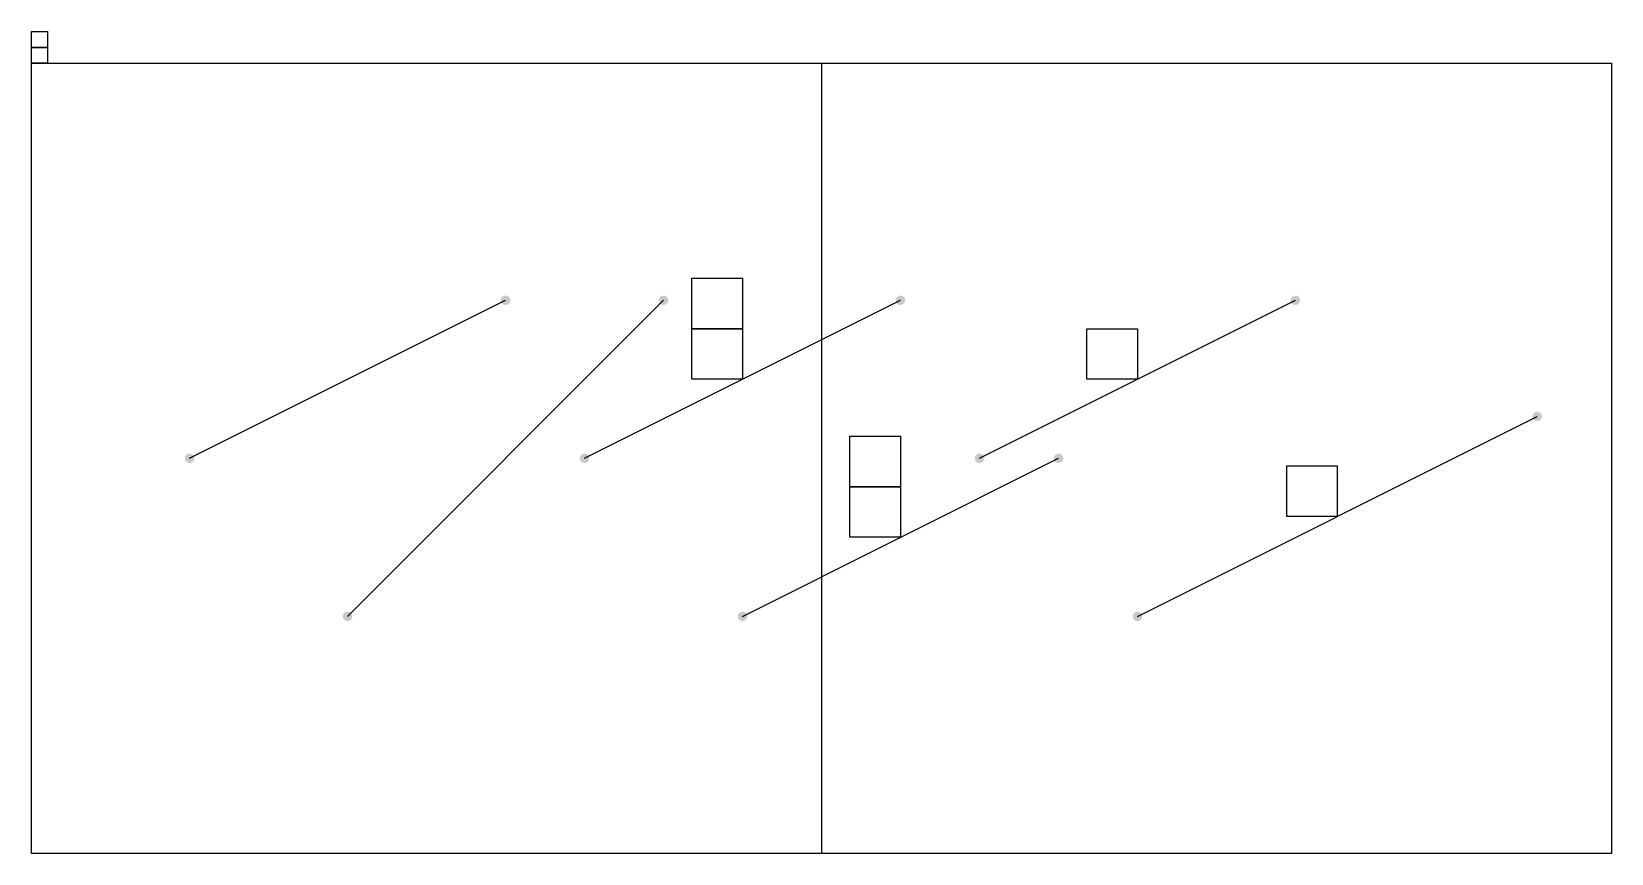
# Model space of a CAD drawing. Extents: x 0 to 2000, y -1000 to 40.
import ezdxf

# ---------------------------------------------------------------- set-up
doc = ezdxf.new("R2010")
doc.units = 0
doc.layers.add('0 ... resources', color=18, linetype='Continuous', lineweight=25, true_color=0x000000, plot=False)
doc.layers.add('1', color=7, linetype='Continuous', lineweight=25, plot=False)
for name, color, linetype, lineweight, true_color in [('1 ... icons', 18, 'Continuous', 25, 0x000000), ('1 ... visible', 18, 'Continuous', 25, 0x000000), ('2 ... icons', 18, 'Continuous', 25, 0x000000), ('2 ... visible', 18, 'Continuous', 25, 0x000000)]:
    doc.layers.add(name, color=color, linetype=linetype, lineweight=lineweight, true_color=true_color)
doc.layers.add('1 ... points-hatch', color=1, linetype='Continuous', lineweight=25)
doc.layers.add('2 ... points-hatch', color=1, linetype='Continuous', lineweight=25)
picture_1 = doc.add_image_def('image1.png', size_in_pixel=(64, 64))
picture_2 = doc.add_image_def('image2.png', size_in_pixel=(64, 64))

msp = doc.modelspace()

# ---------------------------------------------------------------- hatches: boundary and pattern name
at = {"layer": '1 ... points-hatch', "transparency": 33554687}
h = msp.add_hatch(color=256, dxfattribs=at)
edge = h.paths.add_edge_path(flags=0)
edge.add_arc((400, -700), 6, 0, 360)
edge = h.paths.add_edge_path(flags=0)
edge.add_arc((1906, -447), 6, 0, 360)
edge = h.paths.add_edge_path(flags=0)
edge.add_arc((1600, -300), 6, 0, 360)
edge = h.paths.add_edge_path(flags=0)
edge.add_arc((1200, -500), 6, 0, 360)
edge = h.paths.add_edge_path(flags=0)
edge.add_arc((1400, -700), 6, 0, 360)
edge = h.paths.add_edge_path(flags=0)
edge.add_arc((200, -500), 6, 0, 360)
edge = h.paths.add_edge_path(flags=0)
edge.add_arc((600, -300), 6, 0, 360)
edge = h.paths.add_edge_path(flags=0)
edge.add_arc((800, -300), 6, 0, 360)
at = {"layer": '2 ... points-hatch', "transparency": 33554687}
h = msp.add_hatch(color=256, dxfattribs=at)
edge = h.paths.add_edge_path(flags=0)
edge.add_arc((1100, -300), 6, 0, 360)
edge = h.paths.add_edge_path(flags=0)
edge.add_arc((900, -700), 6, 0, 360)
edge = h.paths.add_edge_path(flags=0)
edge.add_arc((1300, -500), 6, 0, 360)
edge = h.paths.add_edge_path(flags=0)
edge.add_arc((700, -500), 6, 0, 360)

# ---------------------------------------------------------------- linework, layer by layer
at = {"layer": '1'}
for p, q in [((0, 0), (2000, 0)), ((0, -1000), (0, 0)), ((1000, 0), (1000, -1000)), ((2000, 0), (2000, -1000)), ((2000, -1000), (0, -1000))]:
    msp.add_line(p, q, dxfattribs=at)
at = {"layer": '1 ... visible'}
for p, q in [((200, -500), (600, -300)), ((400, -700), (800, -300)), ((1200, -500), (1600, -300)), ((1400, -700), (1906, -447))]:
    msp.add_line(p, q, dxfattribs=at)
at = {"layer": '2 ... visible'}
for p, q in [((700, -500), (1100, -300)), ((900, -700), (1300, -500))]:
    msp.add_line(p, q, dxfattribs=at)

# ---------------------------------------------------------------- pictures from other files: only their frames are drawn
at = {"layer": '0 ... resources'}
image = msp.add_image(picture_2, insert=(0, 20), size_in_units=(20, 20), dxfattribs=at)
image.dxf.flags = 7
image = msp.add_image(picture_1, insert=(0, 0), size_in_units=(20, 20), dxfattribs=at)
image.dxf.flags = 7
at = {"layer": '1 ... icons'}
image = msp.add_image(picture_1, insert=(1336, -400), size_in_units=(64, 64), dxfattribs=at)
image.dxf.flags = 7
image = msp.add_image(picture_1, insert=(1589, -573.5), size_in_units=(64, 64), dxfattribs=at)
image.dxf.flags = 7
at = {"layer": '2 ... icons'}
image = msp.add_image(picture_2, insert=(836, -336), size_in_units=(64, 64), dxfattribs=at)
image.dxf.flags = 7
image = msp.add_image(picture_1, insert=(836, -400), size_in_units=(64, 64), dxfattribs=at)
image.dxf.flags = 7
image = msp.add_image(picture_2, insert=(1036, -536), size_in_units=(64, 64), dxfattribs=at)
image.dxf.flags = 7
image = msp.add_image(picture_1, insert=(1036, -600), size_in_units=(64, 64), dxfattribs=at)
image.dxf.flags = 7

doc.saveas('drawing.dxf')
